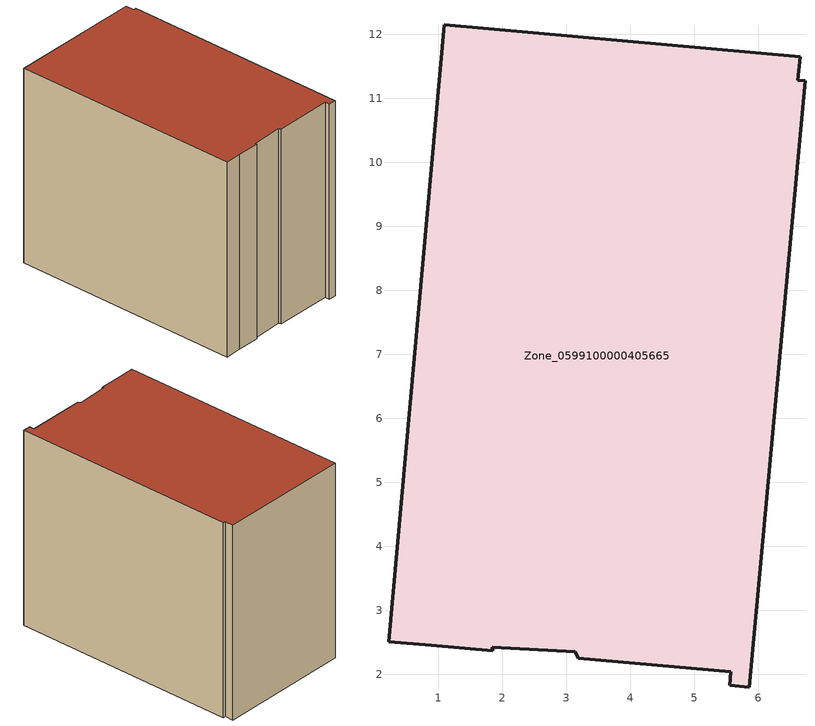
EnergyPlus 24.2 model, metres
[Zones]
Zone_0599100000405665
 floor ground (C_G): 1.85,2.37 0.89,2.46 0.23,2.51 1.09,12.14 6.66,11.64 6.62,11.28 6.73,11.27 5.86,1.8 5.55,1.83 5.57,2.04 3.19,2.25 3.14,2.35 1.85,2.42 z0
 wall outside (C_F): 5.55,1.83 5.86,1.8 6.73,11.27 6.62,11.28 6.66,11.64 1.09,12.14 0.23,2.51 0.89,2.46 1.85,2.37 1.85,2.42 3.14,2.35 3.19,2.25 5.57,2.04 5.55,1.83 z0:8.25
 roof outside (C_R): 0.89,2.46 1.85,2.37 1.85,2.42 3.14,2.35 3.19,2.25 5.57,2.04 5.55,1.83 5.86,1.8 6.73,11.27 6.62,11.28 6.66,11.64 1.09,12.14 0.23,2.51 z8.25
[BUILDING]
Pand.0599100000405665: North Axis=0; Terrain=City; Loads Convergence Tolerance Value=0.04; Temperature Convergence Tolerance Value=0.4; Solar Distribution=FullExterior; Maximum Number of Warmup Days=25; Minimum Number of Warmup Days=1
[Site:Location]
Rotterdam.The.Hague.AP_ZH_NLD Design_Conditions: Latitude=51.96; Longitude=4.45; Time Zone=1; Elevation=-4.5
[SITE:GROUNDTEMPERATURE:BUILDINGSURFACE]
18, 18, 18, 18, 18, 18, 18, 18, 18, 18, 18, 18
[MATERIAL] Thermal Absorptance=0.9; Solar Absorptance=0.7; Visible Absorptance=0.7
Name | Roughness | Thickness | Conductivity | Density | Specific Heat
G.TC.1992-2005 | MediumSmooth | 0.15 | 0.06 | 540 | 1210
F.TC.1992-2005 | Rough | 0.3 | 0.12 | 1920 | 840
R.TC.1992-2005 | MediumRough | 0.2 | 0.08 | 1500 | 1000
[CONSTRUCTION]
C_G: G.TC.1992-2005
C_F: F.TC.1992-2005
C_R: R.TC.1992-2005
[ZONE]
Zone_0599100000405665: Type=1; Multiplier=1; Ceiling Height=Autocalculate; Volume=Autocalculate; Floor Area=autocalculate; Part of Total Floor Area=Yes
[ZONEINFILTRATION:DESIGNFLOWRATE]
Infil_Zone_0599100000405665: Zone or ZoneList or Space or SpaceList=Zone_0599100000405665; Schedule=AlwaysOn; Design Flow Rate Calculation Method=Flow/Area; Flow Rate per Floor Area=0.0015; Constant Term Coefficient=1; Temperature Term Coefficient=0; Velocity Term Coefficient=0; Velocity Squared Term Coefficient=0
[HVACTEMPLATE:ZONE:IDEALLOADSAIRSYSTEM]
Zone_0599100000405665: Maximum Heating Supply Air Temperature=50; Minimum Cooling Supply Air Temperature=13; Maximum Heating Supply Air Humidity Ratio=0.0156; Minimum Cooling Supply Air Humidity Ratio=0.0077; Heating Limit=NoLimit; Cooling Limit=NoLimit; Dehumidification Control Type=ConstantSensibleHeatRatio; Cooling Sensible Heat Ratio=0.7; Dehumidification Setpoint=60; Humidification Control Type=None; Humidification Setpoint=30; Outdoor Air Method=None; Outdoor Air Flow Rate per Person=0.00944; Outdoor Air Flow Rate per Zone Floor Area=0; Outdoor Air Flow Rate per Zone=0; Demand Controlled Ventilation Type=None; Outdoor Air Economizer Type=NoEconomizer; Heat Recovery Type=None; Sensible Heat Recovery Effectiveness=0.7; Latent Heat Recovery Effectiveness=0.65
[ZONECONTROL:THERMOSTAT]
ThermostatControl_Zone_0599100000405665: Zone or ZoneList=Zone_0599100000405665; Control Type Schedule=DualSetpointControlType; Control 1=Thermostat_Zone_0599100000405665; Temperature Difference Between Cutout And Setpoint=0
[THERMOSTATSETPOINT:DUALSETPOINT]
Thermostat_Zone_0599100000405665: Heating Setpoint Temperature Schedule=HeatingSetpoint_Zone_0599100000405665; Cooling Setpoint Temperature Schedule=CoolingSetpoint_Zone_0599100000405665
[SCHEDULE:COMPACT]
HeatingSetpoint_Zone_0599100000405665: Through: 12/31, For: AllDays, Until: 24:00, 21
CoolingSetpoint_Zone_0599100000405665: Through: 12/31, For: AllDays, Until: 24:00, 24
DualSetpointControlType: Through: 12/31, For: AllDays, Until: 24:00, 4
AlwaysOn: Through: 12/31, For: AllDays, Until: 24:00, 1
